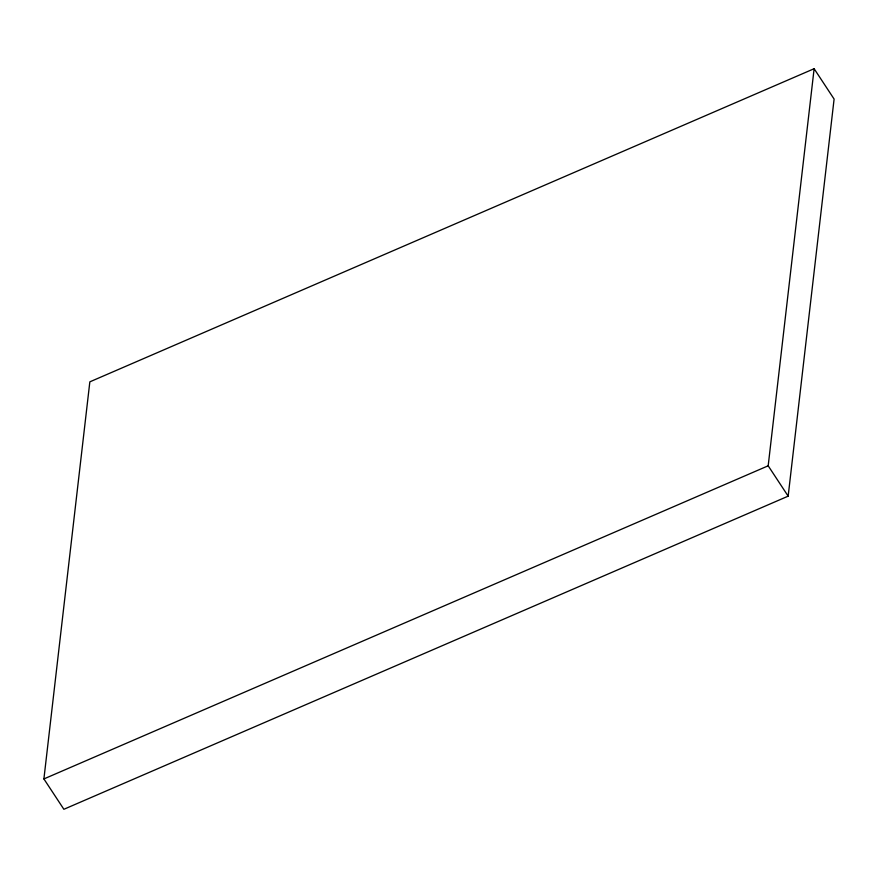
<?xml version="1.0" encoding="UTF-8"?>
<svg xmlns="http://www.w3.org/2000/svg" width="878" height="878" viewBox="0 0 878 878"><rect width="100%" height="100%" fill="white"/><g stroke="black" fill="none" stroke-linecap="round" stroke-linejoin="round"><path stroke-width="1.32" d="M43.9 778.929L89.841 381.842L814.125 68.714L834.1 99.071L788.159 496.158L63.874 809.286L43.9 778.929L768.184 465.801L814.125 68.714M768.184 465.801L788.159 496.158"/></g></svg>
